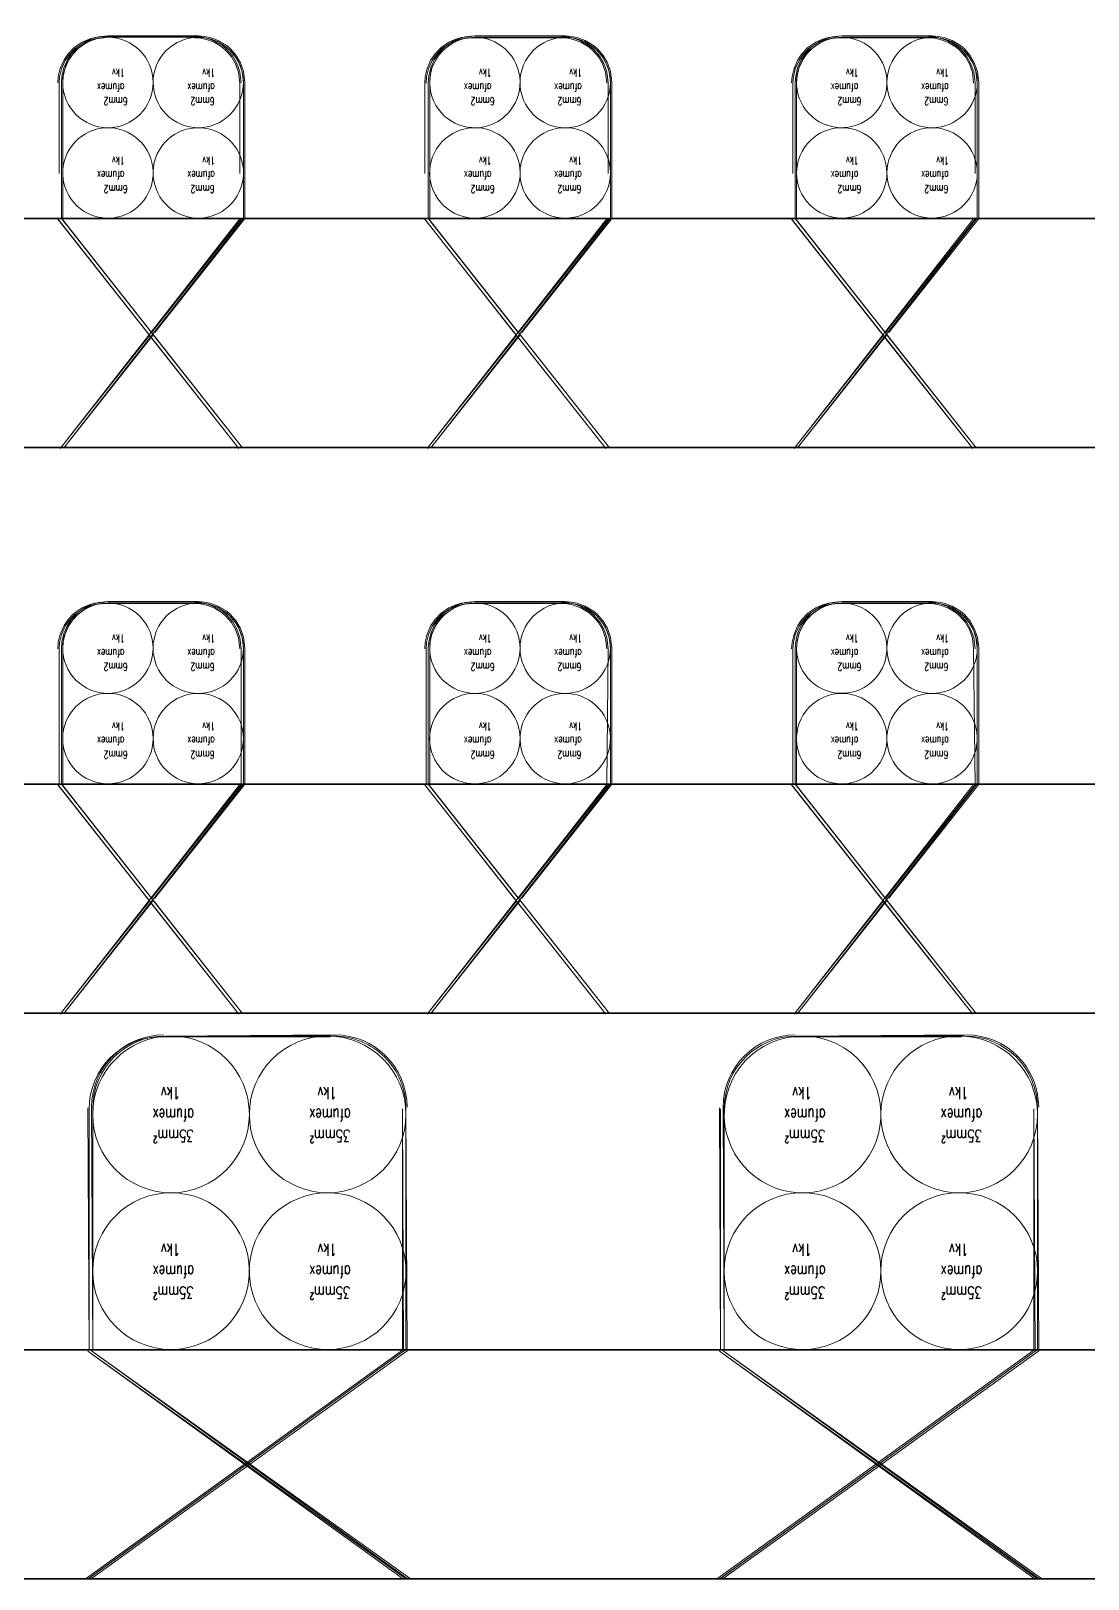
# Model space of a CAD drawing. Extents: x -14.2 to 52.3, y 3.7 to 90.9.
# Drawn here: x 11.8886 to 11.9764, y 17.7569 to 17.8853 of the extents above; entities that cross this region are included whole.
import ezdxf

# ---------------------------------------------------------------- set-up
doc = ezdxf.new("R2010")
doc.units = 0
doc.layers.add('limpo_PINI-PSG-PE-0102-LAZ-R00$0$0-1', color=7, linetype='Continuous', lineweight=5)
doc.layers.add('limpo_PINI-PSG-PE-0102-LAZ-R00$0$PNIN-HID-PL-0009-LAZ-R00_dwg', color=8, linetype='Continuous', lineweight=5)
doc.layers.add('limpo_PINI-PSG-PE-0102-LAZ-R00$0$0-8', color=7, linetype='Continuous', lineweight=5, true_color=0x999999)
doc.layers.add('limpo_PINI-PSG-PE-0102-LAZ-R00$0$XR_ARQT', color=7, linetype='Continuous')
doc.layers.add('XR_ARQT', color=7, linetype='Continuous')
doc.styles.add('limpo_PINI-PSG-PE-0102-LAZ-R00$0$RomanS_2', font='romans__.ttf', dxfattribs={"width": 0.7, "height": 0.001})
doc.styles.add('limpo_PINI-PSG-PE-0102-LAZ-R00$0$RomanS_5', font='romans__.ttf', dxfattribs={"width": 0.7, "height": 0.000663717})

# ---------------------------------------------------------------- blocks, each defined once
blk = doc.blocks.new('limpo_PINI-PSG-PE-0102-LAZ-R00$0$LAZ GERAL - PNE_dwg-25011385-009 - PRE - PAV_ LAZER - GERAL')
at = {"layer": 'limpo_PINI-PSG-PE-0102-LAZ-R00$0$0-8'}
for p, q in [((-8.78, -6.96066), (-9.8293, -6.96066)), ((-8.78, -7.00759), (-9.8293, -7.00759)), ((-8.78, -7.05452), (-9.8293, -7.05452))]:
    blk.add_line(p, q, dxfattribs=at)
at = {"layer": 'limpo_PINI-PSG-PE-0102-LAZ-R00$0$0-8', "flags": 128}
for points in [[(-9.72823, -6.97016), (-9.72076, -6.9607), (-9.72076, -6.95691), (-9.72076, -6.9494), (-9.72088, -6.94849), (-9.72113, -6.94777), (-9.72148, -6.94717), (-9.72196, -6.94662), (-9.72227, -6.94635), (-9.72297, -6.94592), (-9.72363, -6.94568), (-9.72413, -6.94558), (-9.72462, -6.94555), (-9.73213, -6.94555), (-9.73292, -6.94563), (-9.7334, -6.94576), (-9.73398, -6.94602), (-9.73463, -6.94646), (-9.73514, -6.94699), (-9.73547, -6.94748), (-9.7358, -6.9482), (-9.73595, -6.94887), (-9.73599, -6.9494), (-9.73599, -6.95691), (-9.73599, -6.9607), (-9.72852, -6.97016)], [(-9.69778, -6.97016), (-9.69031, -6.9607), (-9.69031, -6.95691), (-9.69031, -6.9494), (-9.69042, -6.94849), (-9.69067, -6.94777), (-9.69102, -6.94717), (-9.6915, -6.94662), (-9.69182, -6.94635), (-9.69252, -6.94592), (-9.69317, -6.94568), (-9.69368, -6.94558), (-9.69417, -6.94555), (-9.70168, -6.94555), (-9.70247, -6.94563), (-9.70295, -6.94576), (-9.70353, -6.94602), (-9.70417, -6.94646), (-9.70468, -6.94699), (-9.70502, -6.94748), (-9.70534, -6.9482), (-9.7055, -6.94887), (-9.70554, -6.9494), (-9.70554, -6.95691), (-9.70554, -6.9607), (-9.69807, -6.97016)], [(-9.66732, -6.97016), (-9.65985, -6.9607), (-9.65985, -6.95691), (-9.65985, -6.9494), (-9.65996, -6.94849), (-9.66022, -6.94777), (-9.66057, -6.94717), (-9.66104, -6.94662), (-9.66136, -6.94635), (-9.66206, -6.94592), (-9.66272, -6.94568), (-9.66322, -6.94558), (-9.66371, -6.94555), (-9.67122, -6.94555), (-9.67201, -6.94563), (-9.67249, -6.94576), (-9.67307, -6.94602), (-9.67372, -6.94646), (-9.67423, -6.94699), (-9.67456, -6.94748), (-9.67489, -6.9482), (-9.67504, -6.94887), (-9.67508, -6.9494), (-9.67508, -6.95691), (-9.67508, -6.9607), (-9.66761, -6.97016)], [(-9.73588, -6.96066), (-9.73588, -6.95691), (-9.73588, -6.94941), (-9.73584, -6.94889), (-9.73569, -6.94823), (-9.73538, -6.94753), (-9.73505, -6.94706), (-9.73456, -6.94655), (-9.73393, -6.94612), (-9.73336, -6.94587), (-9.7329, -6.94574), (-9.73213, -6.94566), (-9.72463, -6.94566), (-9.72415, -6.94569), (-9.72366, -6.94579), (-9.72302, -6.94602), (-9.72234, -6.94644), (-9.72204, -6.9467), (-9.72157, -6.94724), (-9.72123, -6.94782), (-9.72099, -6.94851), (-9.72088, -6.94941), (-9.72088, -6.95691), (-9.72088, -6.96066), (-9.73579, -6.97973), (-9.72838, -6.97034), (-9.72097, -6.97973), (-9.73599, -6.96066), (-9.75122, -6.96066)], [(-9.70542, -6.96066), (-9.70542, -6.95691), (-9.70542, -6.94941), (-9.70539, -6.94889), (-9.70523, -6.94823), (-9.70492, -6.94753), (-9.7046, -6.94706), (-9.7041, -6.94655), (-9.70347, -6.94612), (-9.70291, -6.94587), (-9.70245, -6.94574), (-9.70167, -6.94566), (-9.69417, -6.94566), (-9.69369, -6.94569), (-9.6932, -6.94579), (-9.69257, -6.94602), (-9.69188, -6.94644), (-9.69158, -6.9467), (-9.69111, -6.94724), (-9.69078, -6.94782), (-9.69053, -6.94851), (-9.69042, -6.94941), (-9.69042, -6.95691), (-9.69042, -6.96066), (-9.70533, -6.97973), (-9.69792, -6.97034), (-9.69051, -6.97973), (-9.70554, -6.96066), (-9.72076, -6.96066), (-9.72076, -6.96016)], [(-9.67497, -6.96066), (-9.67497, -6.95691), (-9.67497, -6.94941), (-9.67493, -6.94889), (-9.67478, -6.94823), (-9.67446, -6.94753), (-9.67414, -6.94706), (-9.67364, -6.94655), (-9.67302, -6.94612), (-9.67245, -6.94587), (-9.67199, -6.94574), (-9.67122, -6.94566), (-9.66372, -6.94566), (-9.66324, -6.94569), (-9.66275, -6.94579), (-9.66211, -6.94602), (-9.66143, -6.94644), (-9.66113, -6.9467), (-9.66066, -6.94724), (-9.66032, -6.94782), (-9.66008, -6.94851), (-9.65997, -6.94941), (-9.65997, -6.95691), (-9.65997, -6.96066), (-9.67488, -6.97973), (-9.66747, -6.97034), (-9.66006, -6.97973), (-9.67508, -6.96066), (-9.69031, -6.96066), (-9.69031, -6.96016)], [(-9.64463, -6.96066), (-9.65985, -6.96066), (-9.65985, -6.96016)], [(-9.8293, -6.96066), (-9.8293, -6.97966), (-8.78, -6.97966)], [(-9.73588, -7.00759), (-9.73588, -7.00384), (-9.73588, -6.99634), (-9.73584, -6.99582), (-9.73569, -6.99516), (-9.73538, -6.99446), (-9.73505, -6.99399), (-9.73456, -6.99348), (-9.73393, -6.99305), (-9.73336, -6.9928), (-9.7329, -6.99267), (-9.73213, -6.99259), (-9.72463, -6.99259), (-9.72415, -6.99262), (-9.72366, -6.99272), (-9.72302, -6.99295), (-9.72234, -6.99337), (-9.72204, -6.99363), (-9.72157, -6.99417), (-9.72123, -6.99475), (-9.72099, -6.99544), (-9.72088, -6.99634), (-9.72088, -7.00384), (-9.72088, -7.00759), (-9.73579, -7.02666), (-9.72838, -7.01727), (-9.72097, -7.02666), (-9.73599, -7.00759), (-9.75122, -7.00759)], [(-9.72823, -7.01709), (-9.72076, -7.00763), (-9.72076, -7.00384), (-9.72076, -6.99633), (-9.72088, -6.99542), (-9.72113, -6.9947), (-9.72148, -6.9941), (-9.72196, -6.99355), (-9.72227, -6.99328), (-9.72297, -6.99285), (-9.72363, -6.99261), (-9.72413, -6.99251), (-9.72462, -6.99248), (-9.73213, -6.99248), (-9.73292, -6.99256), (-9.7334, -6.99269), (-9.73398, -6.99295), (-9.73463, -6.99339), (-9.73514, -6.99392), (-9.73547, -6.99441), (-9.7358, -6.99513), (-9.73595, -6.9958), (-9.73599, -6.99633), (-9.73599, -7.00384), (-9.73599, -7.00763), (-9.72852, -7.01709)], [(-9.70542, -7.00759), (-9.70542, -7.00384), (-9.70542, -6.99634), (-9.70539, -6.99582), (-9.70523, -6.99516), (-9.70492, -6.99446), (-9.7046, -6.99399), (-9.7041, -6.99348), (-9.70347, -6.99305), (-9.70291, -6.9928), (-9.70245, -6.99267), (-9.70167, -6.99259), (-9.69417, -6.99259), (-9.69369, -6.99262), (-9.6932, -6.99272), (-9.69257, -6.99295), (-9.69188, -6.99337), (-9.69158, -6.99363), (-9.69111, -6.99417), (-9.69078, -6.99475), (-9.69053, -6.99544), (-9.69042, -6.99634), (-9.69042, -7.00384), (-9.69042, -7.00759), (-9.70533, -7.02666), (-9.69792, -7.01727), (-9.69051, -7.02666), (-9.70554, -7.00759), (-9.72076, -7.00759), (-9.72076, -7.00709)], [(-9.69778, -7.01709), (-9.69031, -7.00763), (-9.69031, -7.00384), (-9.69031, -6.99633), (-9.69042, -6.99542), (-9.69067, -6.9947), (-9.69102, -6.9941), (-9.6915, -6.99355), (-9.69182, -6.99328), (-9.69252, -6.99285), (-9.69317, -6.99261), (-9.69368, -6.99251), (-9.69417, -6.99248), (-9.70168, -6.99248), (-9.70247, -6.99256), (-9.70295, -6.99269), (-9.70353, -6.99295), (-9.70417, -6.99339), (-9.70468, -6.99392), (-9.70502, -6.99441), (-9.70534, -6.99513), (-9.7055, -6.9958), (-9.70554, -6.99633), (-9.70554, -7.00384), (-9.70554, -7.00763), (-9.69807, -7.01709)], [(-9.67497, -7.00759), (-9.67497, -7.00384), (-9.67497, -6.99634), (-9.67493, -6.99582), (-9.67478, -6.99516), (-9.67446, -6.99446), (-9.67414, -6.99399), (-9.67364, -6.99348), (-9.67302, -6.99305), (-9.67245, -6.9928), (-9.67199, -6.99267), (-9.67122, -6.99259), (-9.66372, -6.99259), (-9.66324, -6.99262), (-9.66275, -6.99272), (-9.66211, -6.99295), (-9.66143, -6.99337), (-9.66113, -6.99363), (-9.66066, -6.99417), (-9.66032, -6.99475), (-9.66008, -6.99544), (-9.65997, -6.99634), (-9.65997, -7.00384), (-9.65997, -7.00759), (-9.67488, -7.02666), (-9.66747, -7.01727), (-9.66006, -7.02666), (-9.67508, -7.00759), (-9.69031, -7.00759), (-9.69031, -7.00709)], [(-9.66732, -7.01709), (-9.65985, -7.00763), (-9.65985, -7.00384), (-9.65985, -6.99633), (-9.65996, -6.99542), (-9.66022, -6.9947), (-9.66057, -6.9941), (-9.66104, -6.99355), (-9.66136, -6.99328), (-9.66206, -6.99285), (-9.66272, -6.99261), (-9.66322, -6.99251), (-9.66371, -6.99248), (-9.67122, -6.99248), (-9.67201, -6.99256), (-9.67249, -6.99269), (-9.67307, -6.99295), (-9.67372, -6.99339), (-9.67423, -6.99392), (-9.67456, -6.99441), (-9.67489, -6.99513), (-9.67504, -6.9958), (-9.67508, -6.99633), (-9.67508, -7.00384), (-9.67508, -7.00763), (-9.66761, -7.01709)], [(-9.64463, -7.00759), (-9.65985, -7.00759), (-9.65985, -7.00709)], [(-9.8293, -7.00759), (-9.8293, -7.02659), (-8.78, -7.02659)], [(-9.71329, -7.02842), (-9.72739, -7.02852), (-9.71339, -7.02852)], [(-9.66087, -7.02842), (-9.67497, -7.02852), (-9.66097, -7.02852)], [(-9.73349, -7.07352), (-9.70729, -7.05462), (-9.70739, -7.03452), (-9.70739, -7.05452), (-9.73373, -7.07352)], [(-9.73349, -7.03442), (-9.73339, -7.05452), (-9.73339, -7.03452)], [(-9.68107, -7.07352), (-9.65487, -7.05462), (-9.65497, -7.03452), (-9.65497, -7.05452), (-9.68131, -7.07352)], [(-9.68107, -7.03442), (-9.68097, -7.05452), (-9.68097, -7.03452)], [(-9.8293, -7.05452), (-9.8293, -7.07352), (-8.78, -7.07352)], [(-9.73349, -7.05452), (-9.75971, -7.05452), (-9.75971, -7.05372)], [(-9.70729, -7.07352), (-9.73349, -7.05462), (-9.70705, -7.07352)], [(-9.68107, -7.05452), (-9.70729, -7.05452), (-9.70729, -7.05372)], [(-9.65487, -7.07352), (-9.68107, -7.05462), (-9.65463, -7.07352)], [(-9.62865, -7.05452), (-9.65487, -7.05452), (-9.65487, -7.05372)]]:
    blk.add_lwpolyline(points, dxfattribs=at)
at = {"layer": 'limpo_PINI-PSG-PE-0102-LAZ-R00$0$0-8'}
for centre, radius in [((-9.69417, -6.94941), 0.00375), ((-9.71389, -7.03502), 0.0065), ((-9.66147, -7.03502), 0.0065), ((-9.72689, -7.04802), 0.0065)]:
    blk.add_circle(centre, radius, dxfattribs=at)
blk.add_arc((-9.72739, -7.03452), 0.006, 90, 180, dxfattribs=at)
for centre, major_axis, ratio in [((-9.72463, -6.94941), (0.00144, 0.00346), 1), ((-9.70167, -6.94941), (0.00365, 0.00086), 0.999999), ((-9.67122, -6.94941), (0.00319, 0.00197), 0.999999), ((-9.66372, -6.94941), (-0.00265, 0.00265), 0.999999), ((-9.73213, -6.94941), (0, 0.00375), 1), ((-9.73213, -6.95691), (0.00197, 0.00319), 0.999999), ((-9.72463, -6.95691), (-0.00365, 0.00086), 0.999999), ((-9.70167, -6.95691), (-0.00296, 0.00231), 0.999999), ((-9.69417, -6.95691), (0, 0.00375), 0.999999), ((-9.67122, -6.95691), (-0.00346, 0.00144), 1), ((-9.66372, -6.95691), (-0.00144, 0.00346), 1), ((-9.73213, -6.99634), (0.00265, 0.00265), 0.999999), ((-9.72463, -6.99634), (0.00375, 0), 0.999999), ((-9.70167, -6.99634), (0.00265, 0.00265), 1), ((-9.69417, -6.99634), (0.00265, 0.00265), 1), ((-9.67122, -6.99634), (0.00304, 0.00219), 0.999999), ((-9.66372, -6.99634), (0.00265, 0.00265), 1), ((-9.73213, -7.00384), (0, 0.00375), 1), ((-9.72463, -7.00384), (-0.00265, 0.00265), 1), ((-9.70167, -7.00384), (-0.00331, 0.00177), 0.999999), ((-9.69417, -7.00384), (-0.00086, 0.00365), 0.999999), ((-9.67122, -7.00384), (0.00197, 0.00319), 0.999999), ((-9.66372, -7.00384), (-0.0037, 0.0006), 0.999999), ((-9.67447, -7.03502), (0.00342, 0.00553), 1), ((-9.72689, -7.03502), (0, 0.0065), 1), ((-9.71389, -7.04802), (-0.00601, 0.00249), 1), ((-9.67447, -7.04802), (0.00249, 0.00601), 1), ((-9.66147, -7.04802), (0.00249, 0.00601), 1)]:
    blk.add_ellipse(centre, major_axis=major_axis, ratio=ratio, dxfattribs=at)
for centre, major_axis, start_param, end_param in [((-9.72749, -7.03442), (-0.00315, 0.0051), 5.72961, 7.300406), ((-9.71339, -7.03452), (-0.00424, 0.00424), 3.926988, 5.497785), ((-9.71329, -7.03442), (-0.00424, 0.00424), 3.926993, 5.497789), ((-9.67507, -7.03442), (0, 0.006), 0, 1.570796), ((-9.67497, -7.03452), (0, 0.006), 0, 1.570796), ((-9.66097, -7.03452), (0.00138, 0.00584), 4.944211, 6.515007), ((-9.66087, -7.03442), (0.006, 0), 0, 1.570796)]:
    blk.add_ellipse(centre, major_axis=major_axis, ratio=1, start_param=start_param, end_param=end_param, dxfattribs=at)
at = {"layer": 'limpo_PINI-PSG-PE-0102-LAZ-R00$0$0-1', "attachment_point": 1, "rotation": 180, "line_spacing_factor": 0.983083}
for s, insert, char_height, width, style in [('1kv', (-9.73074, -6.94895), 0.000664, 0.0014159, 'limpo_PINI-PSG-PE-0102-LAZ-R00$0$RomanS_5'), ('1kv', (-9.72324, -6.94895), 0.000664, 0.0014159, 'limpo_PINI-PSG-PE-0102-LAZ-R00$0$RomanS_5'), ('1kv', (-9.70028, -6.94895), 0.000664, 0.0014159, 'limpo_PINI-PSG-PE-0102-LAZ-R00$0$RomanS_5'), ('1kv', (-9.69278, -6.94895), 0.000664, 0.0014159, 'limpo_PINI-PSG-PE-0102-LAZ-R00$0$RomanS_5'), ('1kv', (-9.66982, -6.94895), 0.000664, 0.0014159, 'limpo_PINI-PSG-PE-0102-LAZ-R00$0$RomanS_5'), ('1kv', (-9.66232, -6.94895), 0.000664, 0.0014159, 'limpo_PINI-PSG-PE-0102-LAZ-R00$0$RomanS_5'), ('afumex', (-9.73075, -6.95015), 0.000664, 0.0030503, 'limpo_PINI-PSG-PE-0102-LAZ-R00$0$RomanS_5'), ('6mm2', (-9.73049, -6.9513), 0.000664, 0.0026538, 'limpo_PINI-PSG-PE-0102-LAZ-R00$0$RomanS_5'), ('afumex', (-9.72325, -6.95015), 0.000664, 0.0030503, 'limpo_PINI-PSG-PE-0102-LAZ-R00$0$RomanS_5'), ('6mm2', (-9.72328, -6.9513), 0.000664, 0.0026538, 'limpo_PINI-PSG-PE-0102-LAZ-R00$0$RomanS_5'), ('afumex', (-9.70029, -6.95015), 0.000664, 0.0030503, 'limpo_PINI-PSG-PE-0102-LAZ-R00$0$RomanS_5'), ('6mm2', (-9.70003, -6.9513), 0.000664, 0.0026538, 'limpo_PINI-PSG-PE-0102-LAZ-R00$0$RomanS_5'), ('afumex', (-9.69279, -6.95015), 0.000664, 0.0030503, 'limpo_PINI-PSG-PE-0102-LAZ-R00$0$RomanS_5'), ('6mm2', (-9.69282, -6.9513), 0.000664, 0.0026538, 'limpo_PINI-PSG-PE-0102-LAZ-R00$0$RomanS_5'), ('afumex', (-9.66984, -6.95015), 0.000664, 0.0030503, 'limpo_PINI-PSG-PE-0102-LAZ-R00$0$RomanS_5'), ('6mm2', (-9.66958, -6.9513), 0.000664, 0.0026538, 'limpo_PINI-PSG-PE-0102-LAZ-R00$0$RomanS_5'), ('afumex', (-9.66234, -6.95015), 0.000664, 0.0030503, 'limpo_PINI-PSG-PE-0102-LAZ-R00$0$RomanS_5'), ('6mm2', (-9.66237, -6.9513), 0.000664, 0.0026538, 'limpo_PINI-PSG-PE-0102-LAZ-R00$0$RomanS_5'), ('1kv', (-9.73074, -6.95623), 0.000664, 0.0014159, 'limpo_PINI-PSG-PE-0102-LAZ-R00$0$RomanS_5'), ('1kv', (-9.72324, -6.95623), 0.000664, 0.0014159, 'limpo_PINI-PSG-PE-0102-LAZ-R00$0$RomanS_5'), ('1kv', (-9.70028, -6.95623), 0.000664, 0.0014159, 'limpo_PINI-PSG-PE-0102-LAZ-R00$0$RomanS_5'), ('1kv', (-9.69278, -6.95623), 0.000664, 0.0014159, 'limpo_PINI-PSG-PE-0102-LAZ-R00$0$RomanS_5'), ('1kv', (-9.66982, -6.95623), 0.000664, 0.0014159, 'limpo_PINI-PSG-PE-0102-LAZ-R00$0$RomanS_5'), ('1kv', (-9.66232, -6.95623), 0.000664, 0.0014159, 'limpo_PINI-PSG-PE-0102-LAZ-R00$0$RomanS_5'), ('afumex', (-9.73075, -6.95743), 0.000664, 0.0030503, 'limpo_PINI-PSG-PE-0102-LAZ-R00$0$RomanS_5'), ('afumex', (-9.72325, -6.95743), 0.000664, 0.0030503, 'limpo_PINI-PSG-PE-0102-LAZ-R00$0$RomanS_5'), ('afumex', (-9.70029, -6.95743), 0.000664, 0.0030503, 'limpo_PINI-PSG-PE-0102-LAZ-R00$0$RomanS_5'), ('afumex', (-9.69279, -6.95743), 0.000664, 0.0030503, 'limpo_PINI-PSG-PE-0102-LAZ-R00$0$RomanS_5'), ('afumex', (-9.66984, -6.95743), 0.000664, 0.0030503, 'limpo_PINI-PSG-PE-0102-LAZ-R00$0$RomanS_5'), ('afumex', (-9.66234, -6.95743), 0.000664, 0.0030503, 'limpo_PINI-PSG-PE-0102-LAZ-R00$0$RomanS_5'), ('6mm2', (-9.73049, -6.95858), 0.000664, 0.0026538, 'limpo_PINI-PSG-PE-0102-LAZ-R00$0$RomanS_5'), ('6mm2', (-9.72328, -6.95858), 0.000664, 0.0026538, 'limpo_PINI-PSG-PE-0102-LAZ-R00$0$RomanS_5'), ('6mm2', (-9.70003, -6.95858), 0.000664, 0.0026538, 'limpo_PINI-PSG-PE-0102-LAZ-R00$0$RomanS_5'), ('6mm2', (-9.69282, -6.95858), 0.000664, 0.0026538, 'limpo_PINI-PSG-PE-0102-LAZ-R00$0$RomanS_5'), ('6mm2', (-9.66958, -6.95858), 0.000664, 0.0026538, 'limpo_PINI-PSG-PE-0102-LAZ-R00$0$RomanS_5'), ('6mm2', (-9.66237, -6.95858), 0.000664, 0.0026538, 'limpo_PINI-PSG-PE-0102-LAZ-R00$0$RomanS_5'), ('1kv', (-9.73074, -6.99588), 0.000664, 0.0014159, 'limpo_PINI-PSG-PE-0102-LAZ-R00$0$RomanS_5'), ('1kv', (-9.72324, -6.99588), 0.000664, 0.0014159, 'limpo_PINI-PSG-PE-0102-LAZ-R00$0$RomanS_5'), ('1kv', (-9.70028, -6.99588), 0.000664, 0.0014159, 'limpo_PINI-PSG-PE-0102-LAZ-R00$0$RomanS_5'), ('1kv', (-9.69278, -6.99588), 0.000664, 0.0014159, 'limpo_PINI-PSG-PE-0102-LAZ-R00$0$RomanS_5'), ('1kv', (-9.66982, -6.99588), 0.000664, 0.0014159, 'limpo_PINI-PSG-PE-0102-LAZ-R00$0$RomanS_5'), ('1kv', (-9.66232, -6.99588), 0.000664, 0.0014159, 'limpo_PINI-PSG-PE-0102-LAZ-R00$0$RomanS_5'), ('afumex', (-9.73075, -6.99708), 0.000664, 0.0030503, 'limpo_PINI-PSG-PE-0102-LAZ-R00$0$RomanS_5'), ('afumex', (-9.72325, -6.99708), 0.000664, 0.0030503, 'limpo_PINI-PSG-PE-0102-LAZ-R00$0$RomanS_5'), ('afumex', (-9.70029, -6.99708), 0.000664, 0.0030503, 'limpo_PINI-PSG-PE-0102-LAZ-R00$0$RomanS_5'), ('afumex', (-9.69279, -6.99708), 0.000664, 0.0030503, 'limpo_PINI-PSG-PE-0102-LAZ-R00$0$RomanS_5'), ('afumex', (-9.66984, -6.99708), 0.000664, 0.0030503, 'limpo_PINI-PSG-PE-0102-LAZ-R00$0$RomanS_5'), ('afumex', (-9.66234, -6.99708), 0.000664, 0.0030503, 'limpo_PINI-PSG-PE-0102-LAZ-R00$0$RomanS_5'), ('6mm2', (-9.73049, -6.99823), 0.000664, 0.0026538, 'limpo_PINI-PSG-PE-0102-LAZ-R00$0$RomanS_5'), ('6mm2', (-9.72328, -6.99823), 0.000664, 0.0026538, 'limpo_PINI-PSG-PE-0102-LAZ-R00$0$RomanS_5'), ('6mm2', (-9.70003, -6.99823), 0.000664, 0.0026538, 'limpo_PINI-PSG-PE-0102-LAZ-R00$0$RomanS_5'), ('6mm2', (-9.69282, -6.99823), 0.000664, 0.0026538, 'limpo_PINI-PSG-PE-0102-LAZ-R00$0$RomanS_5'), ('6mm2', (-9.66958, -6.99823), 0.000664, 0.0026538, 'limpo_PINI-PSG-PE-0102-LAZ-R00$0$RomanS_5'), ('6mm2', (-9.66237, -6.99823), 0.000664, 0.0026538, 'limpo_PINI-PSG-PE-0102-LAZ-R00$0$RomanS_5'), ('1kv', (-9.73074, -7.00316), 0.000664, 0.0014159, 'limpo_PINI-PSG-PE-0102-LAZ-R00$0$RomanS_5'), ('1kv', (-9.72324, -7.00316), 0.000664, 0.0014159, 'limpo_PINI-PSG-PE-0102-LAZ-R00$0$RomanS_5'), ('1kv', (-9.70028, -7.00316), 0.000664, 0.0014159, 'limpo_PINI-PSG-PE-0102-LAZ-R00$0$RomanS_5'), ('1kv', (-9.69278, -7.00316), 0.000664, 0.0014159, 'limpo_PINI-PSG-PE-0102-LAZ-R00$0$RomanS_5'), ('1kv', (-9.66982, -7.00316), 0.000664, 0.0014159, 'limpo_PINI-PSG-PE-0102-LAZ-R00$0$RomanS_5'), ('1kv', (-9.66232, -7.00316), 0.000664, 0.0014159, 'limpo_PINI-PSG-PE-0102-LAZ-R00$0$RomanS_5'), ('afumex', (-9.73075, -7.00436), 0.000664, 0.0030503, 'limpo_PINI-PSG-PE-0102-LAZ-R00$0$RomanS_5'), ('afumex', (-9.72325, -7.00436), 0.000664, 0.0030503, 'limpo_PINI-PSG-PE-0102-LAZ-R00$0$RomanS_5'), ('afumex', (-9.70029, -7.00436), 0.000664, 0.0030503, 'limpo_PINI-PSG-PE-0102-LAZ-R00$0$RomanS_5'), ('afumex', (-9.69279, -7.00436), 0.000664, 0.0030503, 'limpo_PINI-PSG-PE-0102-LAZ-R00$0$RomanS_5'), ('afumex', (-9.66984, -7.00436), 0.000664, 0.0030503, 'limpo_PINI-PSG-PE-0102-LAZ-R00$0$RomanS_5'), ('afumex', (-9.66234, -7.00436), 0.000664, 0.0030503, 'limpo_PINI-PSG-PE-0102-LAZ-R00$0$RomanS_5'), ('6mm2', (-9.73049, -7.00551), 0.000664, 0.0026538, 'limpo_PINI-PSG-PE-0102-LAZ-R00$0$RomanS_5'), ('6mm2', (-9.72328, -7.00551), 0.000664, 0.0026538, 'limpo_PINI-PSG-PE-0102-LAZ-R00$0$RomanS_5'), ('6mm2', (-9.70003, -7.00551), 0.000664, 0.0026538, 'limpo_PINI-PSG-PE-0102-LAZ-R00$0$RomanS_5'), ('6mm2', (-9.69282, -7.00551), 0.000664, 0.0026538, 'limpo_PINI-PSG-PE-0102-LAZ-R00$0$RomanS_5'), ('6mm2', (-9.66958, -7.00551), 0.000664, 0.0026538, 'limpo_PINI-PSG-PE-0102-LAZ-R00$0$RomanS_5'), ('6mm2', (-9.66237, -7.00551), 0.000664, 0.0026538, 'limpo_PINI-PSG-PE-0102-LAZ-R00$0$RomanS_5'), ('1kv', (-9.72613, -7.03375), 0.001, 0.0021333, 'limpo_PINI-PSG-PE-0102-LAZ-R00$0$RomanS_2'), ('1kv', (-9.71313, -7.03375), 0.001, 0.0021333, 'limpo_PINI-PSG-PE-0102-LAZ-R00$0$RomanS_2'), ('1kv', (-9.67371, -7.03375), 0.001, 0.0021333, 'limpo_PINI-PSG-PE-0102-LAZ-R00$0$RomanS_2'), ('1kv', (-9.66071, -7.03375), 0.001, 0.0021333, 'limpo_PINI-PSG-PE-0102-LAZ-R00$0$RomanS_2'), ('afumex', (-9.72496, -7.03557), 0.001, 0.0045957, 'limpo_PINI-PSG-PE-0102-LAZ-R00$0$RomanS_2'), ('afumex', (-9.71196, -7.03557), 0.001, 0.0045957, 'limpo_PINI-PSG-PE-0102-LAZ-R00$0$RomanS_2'), ('afumex', (-9.67254, -7.03557), 0.001, 0.0045957, 'limpo_PINI-PSG-PE-0102-LAZ-R00$0$RomanS_2'), ('afumex', (-9.65954, -7.03557), 0.001, 0.0045957, 'limpo_PINI-PSG-PE-0102-LAZ-R00$0$RomanS_2'), ('35mm²', (-9.72501, -7.03729), 0.001, 0.0044251, 'limpo_PINI-PSG-PE-0102-LAZ-R00$0$RomanS_2'), ('35mm²', (-9.71201, -7.03729), 0.001, 0.0044251, 'limpo_PINI-PSG-PE-0102-LAZ-R00$0$RomanS_2'), ('35mm²', (-9.67259, -7.03729), 0.001, 0.0044251, 'limpo_PINI-PSG-PE-0102-LAZ-R00$0$RomanS_2'), ('35mm²', (-9.65959, -7.03729), 0.001, 0.0044251, 'limpo_PINI-PSG-PE-0102-LAZ-R00$0$RomanS_2'), ('1kv', (-9.72613, -7.04675), 0.001, 0.0021333, 'limpo_PINI-PSG-PE-0102-LAZ-R00$0$RomanS_2'), ('1kv', (-9.71313, -7.04675), 0.001, 0.0021333, 'limpo_PINI-PSG-PE-0102-LAZ-R00$0$RomanS_2'), ('1kv', (-9.67371, -7.04675), 0.001, 0.0021333, 'limpo_PINI-PSG-PE-0102-LAZ-R00$0$RomanS_2'), ('1kv', (-9.66071, -7.04675), 0.001, 0.0021333, 'limpo_PINI-PSG-PE-0102-LAZ-R00$0$RomanS_2'), ('afumex', (-9.72496, -7.04857), 0.001, 0.0045957, 'limpo_PINI-PSG-PE-0102-LAZ-R00$0$RomanS_2'), ('afumex', (-9.71196, -7.04857), 0.001, 0.0045957, 'limpo_PINI-PSG-PE-0102-LAZ-R00$0$RomanS_2'), ('afumex', (-9.67254, -7.04857), 0.001, 0.0045957, 'limpo_PINI-PSG-PE-0102-LAZ-R00$0$RomanS_2'), ('afumex', (-9.65954, -7.04857), 0.001, 0.0045957, 'limpo_PINI-PSG-PE-0102-LAZ-R00$0$RomanS_2'), ('35mm²', (-9.72501, -7.05029), 0.001, 0.0044251, 'limpo_PINI-PSG-PE-0102-LAZ-R00$0$RomanS_2'), ('35mm²', (-9.71201, -7.05029), 0.001, 0.0044251, 'limpo_PINI-PSG-PE-0102-LAZ-R00$0$RomanS_2'), ('35mm²', (-9.67259, -7.05029), 0.001, 0.0044251, 'limpo_PINI-PSG-PE-0102-LAZ-R00$0$RomanS_2'), ('35mm²', (-9.65959, -7.05029), 0.001, 0.0044251, 'limpo_PINI-PSG-PE-0102-LAZ-R00$0$RomanS_2')]:
    blk.add_mtext(s, dxfattribs=dict(at, insert=insert, char_height=char_height, width=width, style=style))
blk = doc.blocks.new('limpo_PINI-PSG-PE-0102-LAZ-R00$0$PNIN-HID-PL-0009-LAZ-R00_dwg-3604853-5PPE_008_LAZER__P_A_0_09_')
at = {"color": 9, "lineweight": 5}
for p, q in [((22479.55, 12095.41), (21430.24, 12095.41)), ((21523.55, 12095.37), (21531.02, 12085.91)), ((21531.31, 12085.91), (21538.78, 12095.37)), ((21554.01, 12095.37), (21561.47, 12085.91)), ((21561.76, 12085.91), (21569.23, 12095.37)), ((21584.46, 12095.37), (21591.93, 12085.91)), ((21592.22, 12085.91), (21599.69, 12095.37)), ((21430.24, 12076.41), (22479.55, 12076.41)), ((22479.55, 12048.48), (21430.24, 12048.48)), ((21523.55, 12048.44), (21531.02, 12038.98)), ((21554.01, 12048.44), (21561.47, 12038.98)), ((21561.76, 12038.98), (21569.23, 12048.44)), ((21584.46, 12048.44), (21591.93, 12038.98)), ((21430.24, 12029.48), (22479.55, 12029.48)), ((22479.55, 12001.55), (21430.24, 12001.55)), ((21430.24, 11982.55), (22479.55, 11982.55))]:
    blk.add_line(p, q, dxfattribs=at)
at = {"color": 9, "lineweight": 5, "flags": 128}
for points in [[(21538.78, 12106.67), (21538.67, 12107.59), (21538.41, 12108.3), (21538.07, 12108.9), (21537.59, 12109.45), (21537.27, 12109.73), (21536.57, 12110.15), (21535.91, 12110.4), (21535.41, 12110.49), (21534.92, 12110.53), (21527.41, 12110.53), (21526.62, 12110.44), (21526.14, 12110.31), (21525.56, 12110.05), (21524.91, 12109.61), (21524.4, 12109.08), (21524.07, 12108.59), (21523.75, 12107.88), (21523.59, 12107.2), (21523.55, 12106.67)], [(21523.66, 12099.16), (21523.66, 12106.66), (21523.7, 12107.18), (21523.85, 12107.84), (21524.17, 12108.54), (21524.49, 12109.01), (21524.99, 12109.52), (21525.62, 12109.95), (21526.18, 12110.2), (21526.64, 12110.33), (21527.41, 12110.41)], [(21534.91, 12110.41), (21535.39, 12110.38), (21535.88, 12110.29), (21536.52, 12110.05), (21537.2, 12109.63), (21537.51, 12109.37), (21537.97, 12108.83), (21538.31, 12108.26), (21538.55, 12107.56), (21538.66, 12106.66), (21538.66, 12099.16)], [(21557.86, 12110.53), (21557.07, 12110.44), (21556.59, 12110.31), (21556.02, 12110.05), (21555.37, 12109.61), (21554.86, 12109.08), (21554.52, 12108.59), (21554.2, 12107.88), (21554.04, 12107.2), (21554.01, 12106.67), (21554.01, 12099.16)], [(21554.12, 12106.66), (21554.16, 12107.18), (21554.31, 12107.84), (21554.62, 12108.54), (21554.95, 12109.01), (21555.44, 12109.52), (21556.07, 12109.95), (21556.63, 12110.2), (21557.09, 12110.33), (21557.87, 12110.41), (21565.37, 12110.41), (21565.85, 12110.38), (21566.34, 12110.29), (21566.97, 12110.05), (21567.66, 12109.63), (21567.96, 12109.37), (21568.43, 12108.83), (21568.76, 12108.26), (21569.01, 12107.56), (21569.12, 12106.66)], [(21569.23, 12099.16), (21569.23, 12106.67), (21569.12, 12107.59), (21568.87, 12108.3), (21568.52, 12108.9), (21568.04, 12109.45), (21567.72, 12109.73), (21567.02, 12110.15), (21566.37, 12110.4), (21565.86, 12110.49), (21565.37, 12110.53)], [(21588.32, 12110.53), (21587.53, 12110.44), (21587.05, 12110.31), (21586.47, 12110.05), (21585.82, 12109.61), (21585.31, 12109.08), (21584.98, 12108.59), (21584.66, 12107.88), (21584.5, 12107.2), (21584.46, 12106.67)], [(21584.57, 12099.16), (21584.57, 12106.66), (21584.61, 12107.18), (21584.76, 12107.84), (21585.08, 12108.54), (21585.4, 12109.01), (21585.9, 12109.52), (21586.53, 12109.95), (21587.09, 12110.2), (21587.55, 12110.33), (21588.32, 12110.41), (21595.82, 12110.41), (21596.3, 12110.38), (21596.79, 12110.29), (21597.43, 12110.05), (21598.11, 12109.63), (21598.42, 12109.37), (21598.88, 12108.83), (21599.22, 12108.26), (21599.47, 12107.56), (21599.57, 12106.66)], [(21599.69, 12099.16), (21599.69, 12106.67), (21599.58, 12107.59), (21599.32, 12108.3), (21598.98, 12108.9), (21598.5, 12109.45), (21598.18, 12109.73), (21597.48, 12110.15), (21596.82, 12110.39), (21596.32, 12110.49), (21595.83, 12110.53)], [(21538.66, 12095.41), (21523.75, 12076.34), (21531.16, 12085.73), (21538.57, 12076.34), (21523.55, 12095.41)], [(21569.12, 12095.41), (21554.21, 12076.34), (21561.62, 12085.73), (21569.03, 12076.34), (21554, 12095.41)], [(21599.57, 12095.41), (21584.66, 12076.34), (21592.07, 12085.73), (21599.49, 12076.34), (21584.46, 12095.41)], [(21527.41, 12063.6), (21526.62, 12063.51), (21526.14, 12063.38), (21525.56, 12063.12), (21524.91, 12062.68), (21524.4, 12062.15), (21524.07, 12061.66), (21523.75, 12060.95), (21523.59, 12060.27), (21523.55, 12059.74)], [(21523.66, 12048.48), (21523.66, 12059.73), (21523.7, 12060.25), (21523.85, 12060.91), (21524.17, 12061.61), (21524.49, 12062.08), (21524.99, 12062.59), (21525.62, 12063.02), (21526.18, 12063.27), (21526.64, 12063.4), (21527.41, 12063.48), (21534.91, 12063.48), (21535.39, 12063.45), (21535.88, 12063.36), (21536.52, 12063.12), (21537.2, 12062.7), (21537.51, 12062.44), (21537.97, 12061.9), (21538.31, 12061.33), (21538.55, 12060.63), (21538.66, 12059.73)], [(21531.31, 12038.98), (21538.78, 12048.44), (21538.78, 12059.74), (21538.67, 12060.66), (21538.41, 12061.37), (21538.07, 12061.97), (21537.59, 12062.52), (21537.27, 12062.8), (21536.57, 12063.22), (21535.91, 12063.46), (21535.41, 12063.56), (21534.92, 12063.6)], [(21565.37, 12063.6), (21565.86, 12063.56), (21566.37, 12063.46), (21567.02, 12063.22), (21567.72, 12062.8), (21568.04, 12062.52), (21568.52, 12061.97), (21568.87, 12061.37), (21569.12, 12060.66), (21569.23, 12059.74), (21569.12, 12048.48), (21554.21, 12029.41), (21561.62, 12038.8), (21569.03, 12029.41), (21554, 12048.48)], [(21557.86, 12063.6), (21557.07, 12063.51), (21556.59, 12063.38), (21556.02, 12063.12), (21555.37, 12062.68), (21554.86, 12062.15), (21554.52, 12061.66), (21554.2, 12060.95), (21554.04, 12060.27), (21554.01, 12059.74)], [(21554.12, 12048.48), (21554.12, 12059.73), (21554.16, 12060.25), (21554.31, 12060.91), (21554.62, 12061.61), (21554.95, 12062.08), (21555.44, 12062.59), (21556.07, 12063.02), (21556.63, 12063.27), (21557.09, 12063.4), (21557.87, 12063.48), (21565.37, 12063.48), (21565.85, 12063.45), (21566.34, 12063.36), (21566.97, 12063.12), (21567.66, 12062.7), (21567.96, 12062.44), (21568.43, 12061.9), (21568.76, 12061.33), (21569.01, 12060.63), (21569.12, 12059.73)], [(21588.32, 12063.6), (21587.53, 12063.51), (21587.05, 12063.38), (21586.47, 12063.12), (21585.82, 12062.68), (21585.31, 12062.15), (21584.98, 12061.66), (21584.66, 12060.95), (21584.5, 12060.27), (21584.46, 12059.74)], [(21592.22, 12038.98), (21599.69, 12048.44), (21599.57, 12059.73), (21599.47, 12060.63), (21599.22, 12061.33), (21598.88, 12061.9), (21598.42, 12062.44), (21598.11, 12062.7), (21597.43, 12063.12), (21596.79, 12063.36), (21596.3, 12063.45), (21595.82, 12063.48), (21588.32, 12063.48), (21587.55, 12063.4), (21587.09, 12063.27), (21586.53, 12063.02), (21585.9, 12062.59), (21585.4, 12062.08), (21585.08, 12061.61), (21584.76, 12060.91), (21584.61, 12060.25), (21584.57, 12059.73), (21584.57, 12048.48)], [(21599.69, 12059.74), (21599.58, 12060.66), (21599.32, 12061.37), (21598.98, 12061.97), (21598.5, 12062.52), (21598.18, 12062.8), (21597.48, 12063.22), (21596.82, 12063.46), (21596.32, 12063.56), (21595.83, 12063.6)], [(21538.66, 12048.48), (21523.75, 12029.41), (21531.16, 12038.8), (21538.57, 12029.41), (21523.55, 12048.48)], [(21599.57, 12048.48), (21584.66, 12029.41), (21592.07, 12038.8), (21599.49, 12029.41), (21584.46, 12048.48)], [(21546.25, 12027.65), (21532.15, 12027.55), (21546.15, 12027.55)], [(21598.67, 12027.65), (21584.57, 12027.55), (21598.57, 12027.55)], [(21526.05, 11982.55), (21552.25, 12001.45), (21552.15, 12021.55), (21552.15, 12001.55), (21525.81, 11982.55)], [(21526.05, 12021.65), (21526.15, 12001.55), (21526.15, 12021.55)], [(21578.47, 11982.55), (21604.67, 12001.45), (21604.57, 12021.55), (21604.57, 12001.55), (21578.23, 11982.55)], [(21578.47, 12021.65), (21578.57, 12001.55), (21578.57, 12021.55)], [(21552.25, 11982.55), (21526.05, 12001.45), (21552.49, 11982.55)], [(21604.67, 11982.55), (21578.47, 12001.45), (21604.91, 11982.55)]]:
    blk.add_lwpolyline(points, dxfattribs=at)
at = {"color": 9, "lineweight": 5}
blk.add_arc((21532.15, 12021.55), 6, 90, 180, dxfattribs=at)
blk = doc.blocks.new('limpo_PINI-PSG-PE-0102-LAZ-R00$0$A$C745163c0')
at = {"layer": 'limpo_PINI-PSG-PE-0102-LAZ-R00$0$PNIN-HID-PL-0009-LAZ-R00_dwg', "color": 9}
blk.add_blockref('limpo_PINI-PSG-PE-0102-LAZ-R00$0$PNIN-HID-PL-0009-LAZ-R00_dwg-3604853-5PPE_008_LAZER__P_A_0_09_', (-23714.89, -15834.72), dxfattribs=at)
blk = doc.blocks.new('limpo_PINI-PSG-PE-0102-LAZ-R00')
at = {"layer": 'limpo_PINI-PSG-PE-0102-LAZ-R00$0$XR_ARQT', "xscale": 0.001000000000038553, "yscale": 0.001000000000038553, "zscale": 0.001000000000038553}
blk.add_blockref('limpo_PINI-PSG-PE-0102-LAZ-R00$0$A$C745163c0', (14.12396, 21.59203), dxfattribs=at)
at = {"layer": 'limpo_PINI-PSG-PE-0102-LAZ-R00$0$XR_ARQT'}
blk.add_blockref('limpo_PINI-PSG-PE-0102-LAZ-R00$0$LAZ GERAL - PNE_dwg-25011385-009 - PRE - PAV_ LAZER - GERAL', (21.66891, 24.81343), dxfattribs=at)

msp = doc.modelspace()

# ---------------------------------------------------------------- block references
at = {"layer": 'XR_ARQT'}
msp.add_blockref('limpo_PINI-PSG-PE-0102-LAZ-R00', (-0.04177, 0.01702), dxfattribs=at)

doc.saveas('drawing.dxf')
